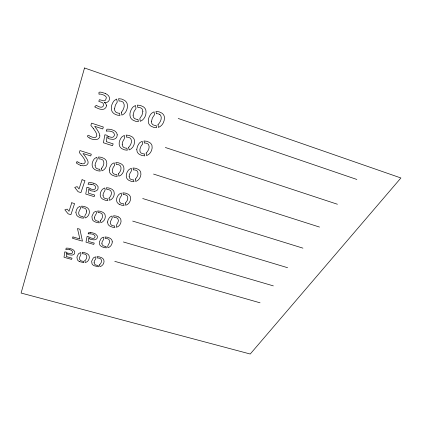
<?xml version="1.0" encoding="UTF-8"?>
<svg xmlns="http://www.w3.org/2000/svg" width="422" height="422" viewBox="0 0 422 422"><rect width="100%" height="100%" fill="white"/><g stroke="black" fill="none" stroke-linecap="round" stroke-linejoin="round"><path stroke-width="0.63" d="M66.634 253.764L66.834 252.314L64.83 251.86A11.035 6.868 13.2 0 0 64.793 252.018L64.002 257.262L71.587 259.398L72.03 258.169L66.307 256.555L66.623 253.801M88.868 189.652L89.163 187.837L86.927 187.289A12.349 8.646 14.3 0 0 86.879 187.489L85.75 194.067L94.185 196.636L94.739 195.096L88.377 193.149L88.857 189.7M88.852 238.456L89.126 236.916L87.064 236.441A11.341 7.343 12.3 0 0 87.022 236.605L85.983 242.175L93.747 244.417L94.259 243.109L88.398 241.416L88.842 238.493M106.951 137.53L107.33 135.378L104.904 134.755A13.42 10.249 15.5 0 0 104.846 134.987L103.411 142.757L112.516 145.711L113.175 143.886L106.302 141.655L106.935 137.577M121.351 112.247C123.583 109.836 125.292 105.732 123.482 102.667A3.102 2.485 17.8 0 0 123.013 102.187A4.125 3.297 17.8 0 0 122.032 101.554L121.805 101.454A4.922 3.93 17.8 0 0 121.024 101.174L119.869 101.006A2.97 2.374 17.9 0 0 119.083 101.095L118.587 98.664L121.673 99.059L124.464 100.325A6.62 5.291 17.8 0 1 126.368 102.15L126.568 102.456A7.322 5.85 17.8 0 1 127.18 103.786C128.241 108.043 126.189 113.523 121.895 115.137L121.309 112.278M101.401 168.399C103.369 166.447 104.83 162.855 103.095 160.355A2.843 2.078 15.7 0 0 102.657 159.949A3.777 2.759 15.7 0 0 101.739 159.416L101.533 159.326A4.51 3.292 15.7 0 0 100.816 159.083L99.756 158.936A2.717 1.989 15.8 0 0 99.038 159.004L98.521 156.958L101.354 157.316L103.928 158.398A6.061 4.431 15.7 0 1 105.716 159.949L105.906 160.207A6.71 4.9 15.7 0 1 106.502 161.325C107.636 164.923 105.706 169.655 101.976 170.841L101.37 168.425M128.663 147.325C130.767 145.221 132.492 141.47 130.788 138.69A2.933 2.252 14.3 0 0 130.345 138.258A3.898 2.986 14.3 0 0 129.417 137.688L129.206 137.593A4.653 3.566 14.3 0 0 128.467 137.335L127.365 137.176A2.806 2.152 14.4 0 0 126.616 137.255L126.167 135.061L129.1 135.436L131.738 136.586A6.261 4.8 14.3 0 1 133.531 138.242L133.721 138.522A6.926 5.307 14.3 0 1 134.291 139.719C135.288 143.649 133.12 148.597 129.153 149.937L128.626 147.352M158.044 124.606C160.302 122.338 162.317 118.413 160.655 115.322A3.033 2.442 11.9 0 0 160.218 114.858A4.035 3.244 12 0 0 159.273 114.241M118.445 173.78C120.418 171.886 122.016 168.367 120.344 165.851A2.812 2.063 13.8 0 0 119.917 165.45A3.74 2.738 13.9 0 0 119.02 164.918L118.814 164.833A4.463 3.265 13.9 0 0 118.102 164.596L117.052 164.443A2.69 1.973 13.9 0 0 116.335 164.517L115.876 162.496L118.688 162.85L121.225 163.921A6.003 4.399 13.8 0 1 122.966 165.45L123.145 165.704A6.641 4.864 13.9 0 1 123.715 166.806C124.754 170.435 122.649 175.035 118.951 176.185L118.408 173.806M146.176 153.028C148.291 150.986 150.153 147.32 148.518 144.524A2.907 2.231 12 0 0 148.085 144.097A3.861 2.965 12 0 0 147.178 143.533L146.967 143.438A4.61 3.534 12 0 0 146.239 143.185L145.147 143.026A2.78 2.136 12.1 0 0 144.398 143.105L144.007 140.943L146.925 141.312L149.52 142.451A6.198 4.758 11.9 0 1 151.266 144.087L151.445 144.356A6.857 5.259 12 0 1 151.983 145.537C152.875 149.493 150.533 154.304 146.592 155.602L146.133 153.054M109.04 198.118C110.902 196.409 112.384 193.097 110.749 190.813A2.701 1.899 13.5 0 0 110.332 190.443A3.592 2.521 13.5 0 0 109.462 189.947L109.266 189.868A4.283 3.007 13.5 0 0 108.586 189.647L107.573 189.504A2.585 1.815 13.5 0 0 106.887 189.568L106.418 187.706L109.113 188.043L111.561 189.035A5.766 4.051 13.5 0 1 113.254 190.454L113.428 190.686A6.377 4.478 13.5 0 1 113.987 191.704C115.058 195.064 113.017 199.358 109.562 200.339L109.003 198.145M135.288 179.092C137.271 177.256 139.007 173.817 137.393 171.279A2.785 2.047 11.9 0 0 136.976 170.884A3.703 2.717 12 0 0 136.095 170.361L135.895 170.277A4.42 3.239 12 0 0 135.193 170.04L134.149 169.892A2.664 1.957 12 0 0 133.431 169.96L133.025 167.972L135.821 168.32L138.321 169.38A5.945 4.362 11.9 0 1 140.014 170.889L140.188 171.137A6.578 4.827 12 0 1 140.726 172.223C141.665 175.879 139.402 180.352 135.731 181.465L135.251 179.118M100.357 220.59C102.119 219.039 103.501 215.911 101.897 213.833A2.595 1.751 13.2 0 0 101.491 213.49A3.455 2.326 13.2 0 0 100.652 213.031L100.462 212.952A4.12 2.775 13.2 0 0 99.803 212.746L98.832 212.609A2.485 1.677 13.2 0 0 98.173 212.667L97.698 210.942L100.294 211.264L102.657 212.192A5.544 3.74 13.1 0 1 104.297 213.511L104.471 213.727A6.135 4.136 13.2 0 1 105.02 214.671C106.117 217.789 104.134 221.808 100.89 222.652L100.325 220.611M125.265 203.087C127.133 201.426 128.747 198.192 127.164 195.882A2.674 1.883 11.9 0 0 126.758 195.518A3.555 2.5 11.9 0 0 125.904 195.033L125.714 194.953A4.246 2.986 11.9 0 0 125.039 194.732L124.031 194.589A2.558 1.804 11.9 0 0 123.345 194.653L122.929 192.817L125.608 193.149L128.024 194.131A5.713 4.02 11.9 0 1 129.67 195.528L129.839 195.761A6.319 4.442 11.9 0 1 130.372 196.768C131.353 200.155 129.158 204.327 125.724 205.282L125.228 203.114M84.854 260.722C86.441 259.435 87.639 256.629 86.109 254.893A2.416 1.509 12.6 0 0 85.729 254.593A3.207 2.004 12.7 0 0 84.938 254.192L84.764 254.123A3.83 2.39 12.7 0 0 84.147 253.944L83.245 253.817A2.31 1.44 12.7 0 0 82.638 253.865L82.153 252.372L84.564 252.667L86.768 253.485A5.154 3.218 12.6 0 1 88.325 254.63L88.488 254.819A5.702 3.555 12.7 0 1 89.021 255.637C90.155 258.348 88.261 261.893 85.392 262.51L84.822 260.743M99.471 264.858C101.058 263.608 102.377 260.854 100.879 259.103A2.395 1.498 11.6 0 0 100.505 258.802A3.181 1.989 11.6 0 0 99.729 258.406L99.555 258.343A3.798 2.374 11.6 0 0 98.948 258.158L98.052 258.037A2.289 1.435 11.6 0 0 97.445 258.079L97.002 256.608L99.397 256.898L101.575 257.705A5.111 3.191 11.6 0 1 103.095 258.839L103.258 259.029A5.655 3.534 11.6 0 1 103.765 259.836C104.825 262.579 102.804 266.018 99.961 266.62L99.439 264.874M94.322 191.266L91.521 190.913A10.033 7.063 15 0 1 91.083 190.765L90.73 190.644A8.087 5.681 15 0 1 89.77 190.253L90.044 188.571A6.525 4.589 15 0 0 91.716 189.256L93.304 189.52A2.933 2.057 14.9 0 0 94.132 189.42L94.38 189.341A2.564 1.799 14.9 0 0 94.992 188.987C96.78 187.231 94.692 184.815 92.692 184.562A5.549 3.877 15 0 0 91.658 184.33M114.784 261.355L260.042 302.811M123.398 241.97L273.335 285.879M80.723 165.334L83.545 165.82L85.924 165.387A5.433 3.919 17.2 0 0 87.201 164.554L87.934 163.478A4.726 3.413 17.1 0 0 88.082 162.966L88.05 161.774A11.141 8.007 17.7 0 0 87.423 159.98A21.717 15.466 18.3 0 0 86.373 158.108L85.766 157.19A43.308 30.194 19.3 0 0 85.144 156.304L83.018 153.487L90.735 155.945L91.31 154.199L79.974 150.58L79.341 152.611L81.689 155.438A42.617 29.656 19.4 0 1 83.097 157.316A24.508 17.365 18.6 0 1 84.31 159.226A13.035 9.337 18 0 1 85.096 160.982M132.677 221.086L287.598 267.706M69.862 249.74C71.455 249.908 73.623 251.76 72.051 253.29A2.289 1.424 13.6 0 1 71.518 253.564L71.302 253.627A2.622 1.63 13.6 0 1 70.569 253.701L69.15 253.48A5.829 3.64 13.7 0 1 67.641 252.915L67.451 254.25A7.216 4.505 13.7 0 0 68.317 254.571L68.633 254.677A8.952 5.602 13.7 0 0 69.034 254.798L71.534 255.104A4.595 2.859 13.6 0 0 72.769 254.904A4.711 2.933 13.6 0 0 74.014 254.271A4.916 3.059 13.6 0 0 74.699 253.321L74.741 251.48L73.127 249.724A4.515 2.817 13.6 0 0 72.093 249.202L70.564 248.663A8.129 5.043 13.6 0 0 69.166 248.342A8.778 5.444 13.6 0 0 67.905 248.183A10.772 6.668 13.6 0 0 66.887 248.136L66.212 248.141L65.763 249.444A11.051 6.821 13.5 0 1 67.657 249.428A7.411 4.595 13.6 0 1 68.934 249.539A4.953 3.081 13.7 0 1 69.862 249.734M142.694 198.525L302.943 248.157M153.555 174.075L319.501 227.068M93.531 183.206L95.235 183.86A5.059 3.55 14.9 0 1 96.369 184.504L98.104 186.682L97.973 188.987A5.502 3.856 14.9 0 1 97.155 190.185A5.275 3.692 14.9 0 1 95.725 190.997A5.143 3.603 14.9 0 1 94.322 191.266M165.361 147.494L337.415 204.243M178.248 118.487L356.864 179.466M159.273 114.241L159.057 114.14A4.816 3.867 12 0 0 158.297 113.871L157.158 113.703A2.901 2.337 12 0 0 156.372 113.792L156.003 111.434L159.052 111.825L161.747 113.054A6.478 5.206 11.9 0 1 163.546 114.826L163.725 115.127A7.163 5.755 12 0 1 164.269 116.414C165.097 120.708 162.67 125.898 158.435 127.412L158.002 124.638M79.5 261.608L83.915 262.684L83.456 261.255A2.849 1.767 12.6 0 1 82.454 261.223L81.119 260.838A3.128 1.936 12.6 0 1 80.512 260.522C77.173 258.18 82.264 254.946 80.686 252.583L79.072 253.353A8.698 5.417 12.5 0 0 78.402 253.944L76.925 257.051L77.363 259.699A5.581 3.46 12.6 0 0 77.785 260.295A5.18 3.212 12.6 0 0 79.5 261.608M118.524 216.966L116.192 216.048L113.618 215.732L114.045 217.43A2.463 1.667 11.8 0 1 114.7 217.377L115.665 217.515A4.088 2.759 11.8 0 1 116.319 217.715L116.504 217.794A3.423 2.31 11.8 0 1 117.332 218.243A2.574 1.741 11.8 0 1 117.722 218.585C120.354 221.756 115.064 224.472 116.483 227.284C119.7 226.466 121.831 222.563 120.819 219.414A6.082 4.104 11.8 0 0 120.296 218.485L120.122 218.269A5.497 3.708 11.8 0 0 118.524 216.966M119.189 204.243L121.536 205.187L124.047 205.514L123.657 203.763A3.16 2.205 11.9 0 1 122.533 203.736L121.067 203.277A3.466 2.416 11.9 0 1 120.412 202.892L119.495 201.632L119.426 199.759L120.328 197.222L121.773 195.344L121.262 193.091L119.389 194.067A9.637 6.768 11.6 0 0 118.582 194.806C116.999 196.705 115.908 199.511 116.947 201.916A6.182 4.315 11.9 0 0 117.369 202.644A5.739 4.009 11.9 0 0 119.189 204.243M77.97 162.106C77.084 160.803 75.221 162.871 76.957 163.419A8.298 6.003 17.4 0 0 78.181 164.211A10.835 7.865 17.4 0 0 80.718 165.35M93.267 128.43L90.867 125.366L91.569 123.155L103.348 127.038L102.715 128.937L94.692 126.299L96.865 129.348A45.138 32.826 20.5 0 1 97.498 130.314L98.115 131.311A22.635 16.833 19.3 0 1 99.181 133.336A11.61 8.72 18.6 0 1 99.798 135.288M85.091 160.982L85.154 162.401L84.405 163.409A3.033 2.189 17.3 0 1 83.53 163.762A2.938 2.121 17.3 0 1 82.401 163.815A4.273 3.086 17.3 0 1 81.335 163.594M99.792 135.288L99.808 136.58A4.927 3.719 18 0 1 99.645 137.139L98.853 138.305A5.66 4.273 18.1 0 1 97.508 139.218L95.013 139.698L92.07 139.181A11.294 8.567 18.3 0 1 89.448 137.957M105.384 93.531A8.176 6.488 20.3 0 1 106.592 94.169A7.385 5.866 20.3 0 1 107.879 95.124A5.164 4.114 20.3 0 1 108.934 96.401C109.994 98.162 109.588 100.816 107.752 101.897A4.795 3.814 20.2 0 1 107.072 102.24L106.719 102.361A4.357 3.466 20.1 0 1 105.632 102.551L104.925 102.535A3.835 3.049 20.1 0 1 104.266 102.435L104.951 102.921A5.043 3.972 19.8 0 1 105.189 103.137A4.542 3.576 19.8 0 1 106.413 105.336M105.384 93.542A11.721 9.263 20.2 0 0 104.498 93.183C102.699 92.861 97.646 90.282 99.012 94.217A4.246 3.387 21.7 0 0 99.545 94.138L100.135 94.095A3.197 2.543 20.8 0 1 100.483 94.117L101.074 94.211A9.279 7.332 20.3 0 1 101.839 94.391L104.661 95.43L106.091 96.918A3.55 2.822 20.5 0 1 106.328 97.777L105.642 99.956A3.619 2.875 20.4 0 1 104.74 100.621A2.706 2.147 20.3 0 1 103.854 100.853L99.37 99.676L98.801 101.385L101.781 102.414A2.938 2.31 20 0 1 102.836 103.031L103.48 104.039L103.48 105.152A7.396 5.813 20.6 0 1 103.321 105.695A7.221 5.676 20.6 0 1 103.015 106.37A2.105 1.656 19.9 0 1 102.551 106.866L101.291 107.214A3.16 2.485 20 0 1 100.694 107.188L99.428 106.893A11.995 9.527 20.5 0 1 98.558 106.592L96.237 105.315L94.723 106.882A23.664 19.001 20.7 0 0 95.572 107.378L98.843 108.792A9.463 7.48 20.2 0 0 101.264 109.345L102.124 109.388A5.439 4.278 19.9 0 0 103.443 109.235A4.769 3.756 19.8 0 0 104.593 108.776L105.848 107.589L106.428 106.117A3.714 2.928 19.7 0 0 106.413 105.321M93.267 128.43A44.421 32.23 20.6 0 1 94.707 130.461A25.542 18.895 19.7 0 1 95.936 132.534A13.588 10.165 19 0 1 96.722 134.439L96.754 135.979L95.952 137.071A3.16 2.384 18.1 0 1 95.034 137.466A3.059 2.31 18.1 0 1 93.858 137.525A4.452 3.36 18.2 0 1 92.745 137.287A22.197 17.086 18.8 0 1 91.463 136.844A9.706 7.369 18.5 0 1 90.039 136.211A3.798 2.864 18.4 0 1 89.253 135.689C88.346 134.275 86.368 136.517 88.172 137.124A8.651 6.541 18.3 0 0 89.438 137.973M81.335 163.588A21.279 15.667 17.8 0 1 80.101 163.177A9.31 6.763 17.5 0 1 78.729 162.591A3.645 2.632 17.5 0 1 77.97 162.106M93.531 183.206A9.099 6.351 15 0 0 91.97 182.821A9.827 6.852 14.9 0 0 90.556 182.636A12.053 8.387 14.8 0 0 89.411 182.594L88.652 182.605L88.093 184.245A12.359 8.577 14.7 0 1 90.218 184.203M90.218 184.187A8.298 5.781 14.9 0 1 91.658 184.33M90.408 232.527A9.02 5.824 12.8 0 1 91.706 232.696A8.35 5.396 12.8 0 1 93.141 233.034L94.707 233.598A4.642 3.012 12.8 0 1 95.752 234.152L97.35 236.003L97.229 237.961A5.048 3.276 12.8 0 1 96.48 238.968A4.837 3.139 12.8 0 1 95.161 239.643A4.721 3.059 12.8 0 1 93.874 239.86L91.294 239.543A9.2 5.992 12.8 0 1 90.888 239.416L90.566 239.306A7.417 4.821 12.9 0 1 89.68 238.968L89.933 237.549A5.987 3.898 12.9 0 0 91.474 238.14L92.935 238.377A2.696 1.746 12.8 0 0 93.695 238.293L93.927 238.23A2.353 1.524 12.8 0 0 94.491 237.934C96.163 236.394 94.085 234.347 92.371 234.173A5.09 3.297 12.9 0 0 91.416 233.967A7.617 4.916 12.8 0 0 90.092 233.841M90.408 232.533A11.067 7.132 12.8 0 0 89.353 232.48L88.715 232.485L88.135 233.872A11.352 7.295 12.7 0 1 90.097 233.851M142.889 111.229L142.003 115.19L139.814 118.466L140.278 121.314C144.546 119.753 146.787 114.42 145.843 110.137A7.237 5.808 14.9 0 0 145.268 108.834L145.073 108.533A6.541 5.254 14.9 0 0 143.227 106.729L140.484 105.484L137.414 105.089L137.846 107.483A2.933 2.358 15 0 1 138.632 107.394L139.782 107.563A4.864 3.898 14.9 0 1 140.552 107.837L140.769 107.942A4.072 3.27 14.9 0 1 141.734 108.559A3.065 2.463 14.9 0 1 142.188 109.034L142.889 111.229M114.536 108.86L114.784 110.643L115.781 112.073A4.009 3.181 17.6 0 0 116.535 112.569L118.223 113.149A3.656 2.896 17.5 0 0 119.51 113.165L119.975 115.47L117.089 115.085L114.383 113.877A6.646 5.27 17.6 0 1 112.278 111.793A7.153 5.676 17.6 0 1 111.783 110.838C110.59 107.668 111.74 104.055 113.597 101.385A11.157 8.909 17.3 0 1 114.515 100.389L116.667 99.059L117.274 102.045L115.385 105.131L114.536 108.86M136.765 149.409L137.15 151.725A6.705 5.106 12 0 0 137.588 152.574A6.23 4.742 12.1 0 0 139.508 154.436L142.029 155.528L144.757 155.887L144.393 153.835A3.423 2.606 12 0 1 143.174 153.808L141.592 153.286A3.756 2.859 12 0 1 140.895 152.843L139.94 151.366L139.93 149.161L141.006 146.165L142.652 143.939L142.177 141.286L140.099 142.451A10.46 8.007 11.6 0 0 139.191 143.332L137.498 146.228L136.765 149.409M86.663 211.042C87.206 213.801 83.503 215.478 85.123 217.968C88.398 217.098 90.229 212.962 89.053 209.876A6.193 4.162 14.5 0 0 88.472 208.922L88.293 208.7A5.597 3.766 14.5 0 0 86.61 207.366L84.221 206.427L81.61 206.105L82.132 207.851A2.511 1.688 14.6 0 1 82.791 207.793L83.767 207.93A4.162 2.796 14.5 0 1 84.437 208.141L84.627 208.215A3.487 2.342 14.5 0 1 85.481 208.679A2.622 1.767 14.5 0 1 85.898 209.027L86.663 211.042M107.578 222.025L108.006 224.14A5.95 3.988 11.8 0 0 108.422 224.81A5.528 3.703 11.8 0 0 110.189 226.297L112.458 227.184L114.879 227.495L114.473 225.87A3.038 2.036 11.8 0 1 113.397 225.839L111.983 225.411A3.334 2.237 11.8 0 1 111.35 225.053C107.874 222.178 113.602 218.791 112.02 215.98L110.237 216.876A9.273 6.251 11.6 0 0 109.472 217.557L108.095 219.815L107.578 222.025M151.435 121.589L151.677 123.25L152.516 124.427A3.925 3.128 12 0 0 153.244 124.912L154.89 125.476A3.576 2.849 12 0 0 156.166 125.498L156.504 127.734L153.661 127.354L151.039 126.173A6.504 5.185 12.1 0 1 149.056 124.152A7 5.581 12 0 1 148.618 123.229C147.584 120.059 148.982 116.588 150.912 114.061A10.925 8.762 11.5 0 1 151.878 113.096L154.077 111.814L154.526 114.71L152.353 117.991L151.435 121.589M109.272 170.029L109.725 172.535A6.494 4.726 13.8 0 0 110.179 173.326A6.029 4.389 13.8 0 0 112.104 175.072L114.568 176.101L117.2 176.443L116.767 174.529A3.318 2.411 13.8 0 1 115.596 174.502L114.056 174.006A3.64 2.648 13.8 0 1 113.365 173.59L112.389 172.208L112.294 170.15L113.207 167.355L114.694 165.287L114.13 162.808L112.183 163.889A10.123 7.406 13.5 0 0 111.35 164.707L109.836 167.402L109.272 170.029M122.211 144.234L122.427 145.843L123.361 147.141A3.793 2.885 14.2 0 0 124.073 147.589L125.677 148.122A3.46 2.627 14.2 0 0 126.901 148.143L127.317 150.227L124.574 149.868L122.016 148.76A6.288 4.779 14.3 0 1 120.033 146.872A6.768 5.148 14.2 0 1 119.574 146.007C118.461 143.127 119.632 139.846 121.399 137.488A10.561 8.076 13.9 0 1 122.285 136.596L124.342 135.409C126.03 138.638 121.805 140.821 122.211 144.234M75.891 212.271L76.429 214.745A6.056 4.046 14.5 0 0 76.883 215.436A5.628 3.756 14.5 0 0 78.745 216.961L81.071 217.868L83.519 218.185L83.028 216.518A3.096 2.068 14.4 0 1 81.942 216.486L80.496 216.048A3.397 2.268 14.5 0 1 79.842 215.684L78.872 214.482L78.682 212.699L79.383 210.288L80.655 208.505L80.016 206.363L78.27 207.281A9.442 6.341 14.3 0 0 77.542 207.988L76.424 209.919L75.891 212.271M95.092 165.25L95.361 167.001L96.306 168.214A3.677 2.664 15.6 0 0 97.007 168.636L98.569 169.138A3.35 2.426 15.6 0 0 99.745 169.159L100.23 171.105L97.577 170.762L95.077 169.718A6.093 4.42 15.6 0 1 93.098 167.951A6.562 4.758 15.6 0 1 92.624 167.144C91.453 164.527 92.413 161.41 94.043 159.205A10.228 7.464 15.4 0 1 94.855 158.377L96.78 157.279C98.574 160.16 94.692 162.175 95.092 165.25M94.56 217.889L94.808 219.366L95.678 220.395A3.365 2.252 13.1 0 0 96.321 220.753L97.756 221.191A3.065 2.052 13.1 0 0 98.832 221.218L99.281 222.863L96.849 222.552L94.554 221.655A5.576 3.729 13.2 0 1 92.734 220.152A6.003 4.02 13.1 0 1 92.302 219.466L91.906 216.407L93.594 212.799A9.358 6.298 12.9 0 1 94.338 212.102L96.105 211.195C97.751 213.653 94.211 215.246 94.56 217.889M94.111 262.51L94.343 263.771L95.145 264.657A3.102 1.925 11.6 0 0 95.741 264.969L97.065 265.348A2.827 1.757 11.6 0 0 98.062 265.38L98.479 266.788L94.106 265.723A5.143 3.191 11.6 0 1 92.429 264.425A5.533 3.434 11.6 0 1 92.022 263.84L91.658 261.223L93.215 258.158A8.625 5.38 11.4 0 1 93.906 257.573L95.53 256.813C97.055 258.934 93.8 260.21 94.111 262.51M112.273 241.88C112.194 244.428 110.517 247.097 107.921 247.672C106.465 245.108 111.572 242.576 108.987 239.596A2.479 1.609 11.7 0 0 108.607 239.279A3.297 2.142 11.7 0 0 107.805 238.857L107.626 238.783A3.94 2.553 11.7 0 0 106.993 238.594L106.064 238.467A2.374 1.54 11.7 0 0 105.437 238.514L104.999 236.932L107.483 237.238L109.736 238.098A5.296 3.439 11.7 0 1 111.292 239.311L111.455 239.511A5.861 3.803 11.7 0 1 111.972 240.376L112.273 241.88M129.164 176.264L129.354 177.725L130.229 178.902A3.603 2.627 12 0 0 130.904 179.313L132.429 179.804A3.286 2.39 11.9 0 0 133.595 179.83L133.974 181.724L131.363 181.381L128.932 180.368A5.977 4.352 12 0 1 127.059 178.643A6.43 4.684 12 0 1 126.632 177.862C125.587 175.23 126.769 172.229 128.457 170.145A10.033 7.348 11.6 0 1 129.306 169.343L131.279 168.278C132.846 171.242 128.826 173.125 129.164 176.264M133.109 115.127L133.31 116.883L134.265 118.292A3.962 3.154 14.8 0 0 135.003 118.777L136.67 119.352A3.613 2.875 14.8 0 0 137.952 119.368L138.353 121.641L135.488 121.256L132.825 120.064A6.567 5.228 14.9 0 1 130.783 118.012A7.074 5.634 14.8 0 1 130.319 117.073C129.201 113.903 130.477 110.358 132.371 107.763A11.035 8.841 14.4 0 1 133.315 106.782L135.494 105.479L136.016 108.417L134.054 111.455L133.109 115.127M103.042 195.228L103.279 196.821L104.171 197.923A3.497 2.437 13.4 0 0 104.835 198.314L106.318 198.778A3.186 2.221 13.4 0 0 107.441 198.804L107.884 200.577L105.358 200.25L102.979 199.295A5.792 4.041 13.5 0 1 101.106 197.675A6.235 4.352 13.4 0 1 100.663 196.937C99.571 194.537 100.552 191.678 102.113 189.726A9.727 6.821 13.2 0 1 102.899 188.972L104.751 187.985C106.423 190.649 102.71 192.39 103.042 195.228M101.908 243.283L102.129 244.639L102.952 245.583A3.212 2.073 11.7 0 0 103.564 245.915L104.93 246.321A2.928 1.888 11.7 0 0 105.964 246.353L106.376 247.862L104.049 247.566L101.855 246.733A5.328 3.434 11.7 0 1 100.13 245.346A5.734 3.698 11.7 0 1 99.719 244.718L99.381 241.911L101.043 238.615A8.941 5.792 11.5 0 1 101.765 237.982L103.469 237.159C105.004 239.448 101.612 240.83 101.908 243.283M117.258 134.861L116.905 136.659A5.982 4.568 16.4 0 1 115.971 138.078A5.734 4.378 16.4 0 1 114.383 139.049A5.591 4.273 16.4 0 1 112.848 139.376L109.804 138.991A10.909 8.382 16.6 0 1 109.33 138.822L108.95 138.68A8.793 6.741 16.6 0 1 107.916 138.226L108.269 136.237A7.1 5.449 16.6 0 0 110.073 137.034L111.793 137.329A3.191 2.437 16.4 0 0 112.7 137.197L112.975 137.108A2.79 2.131 16.4 0 0 113.655 136.681C115.607 134.729 113.634 131.833 111.287 131.479A6.029 4.595 16.5 0 0 110.163 131.21A9.015 6.852 16.4 0 0 108.596 131.057A13.425 10.154 16.1 0 0 106.27 131.136L106.94 129.201L107.768 129.185A13.098 9.933 16.3 0 1 109.018 129.227A10.682 8.118 16.4 0 1 110.553 129.427A9.891 7.527 16.4 0 1 112.247 129.87L114.088 130.625A5.502 4.204 16.4 0 1 115.306 131.374L116.662 132.856L117.258 134.861M84.511 67.979L21.1 293.047L250.235 354.021L400.9 177.973L84.511 67.979M71.782 202.76L69.008 211.306L67.209 209.112L64.851 209.818L68.174 213.854L70.917 214.666L74.573 203.599L71.782 202.76M82.068 179.746L79.02 188.977L77.189 186.619L74.72 187.394L78.112 191.73L80.95 192.601L84.959 180.642L82.068 179.746M72.964 236.942L72.5 238.277L82.438 241.147L79.911 229.236L77.463 228.518L79.874 238.947L72.964 236.942"/></g></svg>
